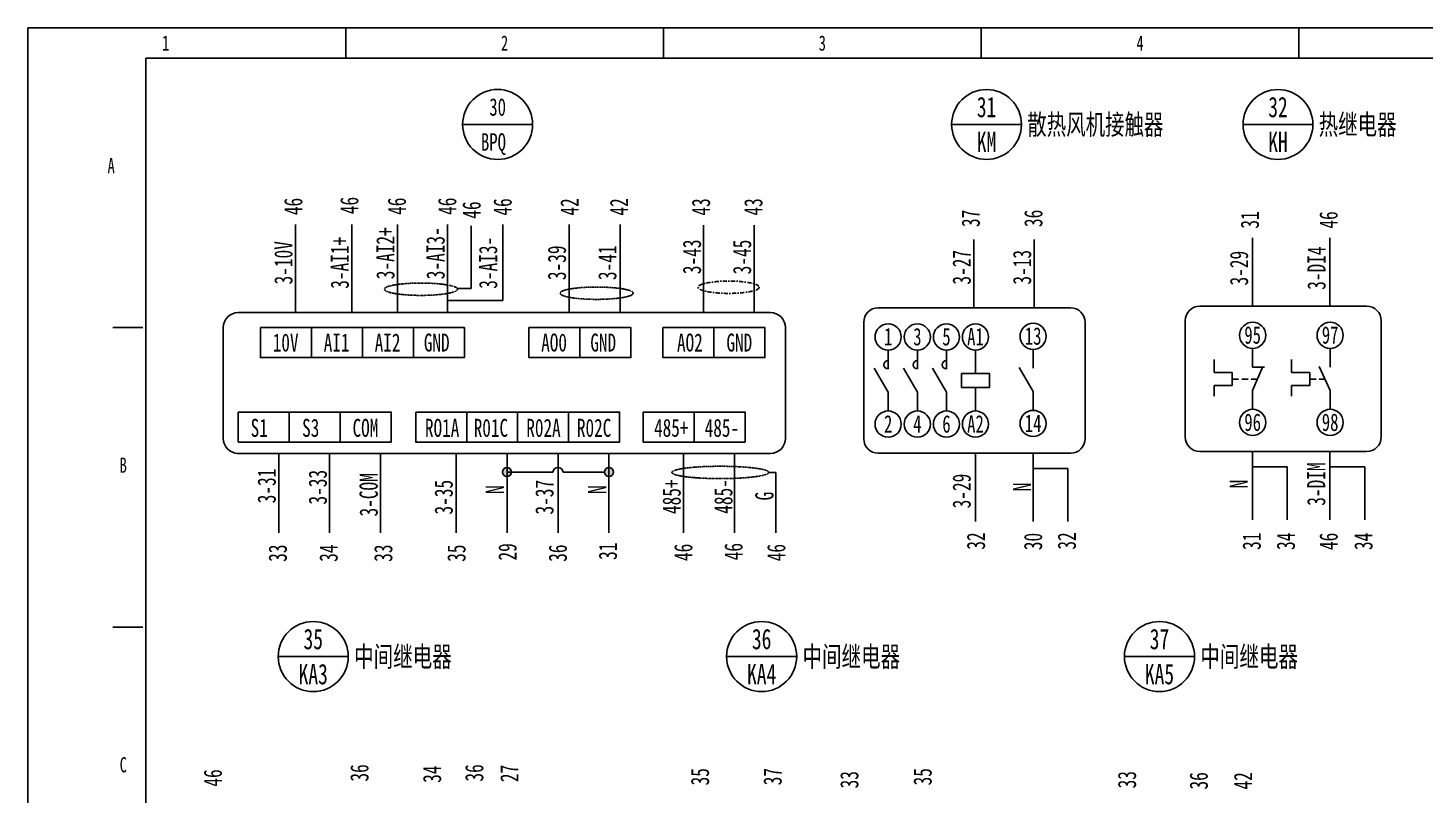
# Model space of a CAD drawing. Header units: millimetres. Extents: x 401220 to 2750366, y -101310 to 943175.
# Drawn here: x 1248910 to 1282934, y 415590 to 434274 of the extents above; entities that cross this region are included whole.
import ezdxf
from ezdxf.enums import TextEntityAlignment as Align

# ---------------------------------------------------------------- set-up
doc = ezdxf.new("R2010")
doc.units = ezdxf.units.MM
doc.linetypes.add('DASHDOT', pattern=[1, 0.5, -0.25, 0, -0.25])
doc.styles.add('IDQSTYLE', font='NSimSun.ttf', dxfattribs={"width": 0.7})

msp = doc.modelspace()

# ---------------------------------------------------------------- hatches: boundary and pattern name
h = msp.add_hatch(color=256)
h.dxf.hatch_style = 1
h.paths.add_polyline_path([(1260577.77416, 423564.55473, 0.4142135624), (1260469.79459, 423456.57516, 0.4142135624), (1260577.77416, 423348.59559)])
h.paths.add_polyline_path([(1260685.75373, 423456.57516), (1260577.77416, 423456.57516), (1260577.77416, 423348.59559, 0.4142135624)])
h.paths.add_polyline_path([(1260577.77416, 423564.55473), (1260577.77416, 423456.57516), (1260685.75373, 423456.57516, 0.4142135624)])
h.paths.add_polyline_path([(1263060.26895, 423564.55473, 0.4142135624), (1262952.28938, 423456.57516, 0.4142135624), (1263060.26895, 423348.59559)])
h.paths.add_polyline_path([(1263060.26895, 423564.55473), (1263060.26895, 423348.59559, 0.4142135624), (1263168.24852, 423456.57516, 0.4142135624)])

# ---------------------------------------------------------------- linework, layer by layer
at = {"ltscale": 4}
for p, q in [((1256647.96079, 433536.69009), (1256647.96079, 434273.6704)), ((1264386.2541, 433536.69009), (1264386.2541, 434273.6704)), ((1272124.5474, 433536.69009), (1272124.5474, 434273.6704)), ((1279862.8407, 433536.69009), (1279862.8407, 434273.6704)), ((1250973.21237, 426977.56529), (1251710.19269, 426977.56529)), ((1250973.21237, 419681.46018), (1251710.19269, 419681.46018))]:
    msp.add_line(p, q, dxfattribs=at)
for p, q in [((1259495.74525, 431922.49384), (1261200.67762, 431922.49384)), ((1271404.72832, 431922.49384), (1273105.55916, 431922.49384)), ((1278501.94833, 431922.49384), (1280202.77917, 431922.49384)), ((1255424.29021, 427556.59289), (1255424.29021, 429488.02038)), ((1256796.561, 427556.59289), (1256796.561, 429488.02038)), ((1257908.09862, 427556.59289), (1257908.09862, 429488.02038)), ((1259130.65984, 427556.59289), (1259130.65984, 429488.02038)), ((1259699.88234, 427928.67163), (1259699.88234, 429451.73484)), ((1260471.1459, 427634.34376), (1260471.1459, 429488.02038)), ((1262092.75895, 427556.59289), (1262092.75895, 429488.02038)), ((1263334.00634, 427556.59289), (1263334.00634, 429488.02038)), ((1265358.29721, 427542.5527), (1265358.29721, 429473.98018)), ((1266599.54461, 427542.5527), (1266599.54461, 429473.98018)), ((1255424.29021, 427342.67718), (1255424.29021, 429274.10466)), ((1256796.561, 427342.67718), (1256796.561, 429274.10466)), ((1257908.09862, 427342.67718), (1257908.09862, 429274.10466)), ((1259130.65984, 427342.67718), (1259130.65984, 429274.10466)), ((1262092.75895, 427342.67718), (1262092.75895, 429274.10466)), ((1263334.00634, 427342.67718), (1263334.00634, 429274.10466)), ((1265358.29721, 427342.67718), (1265358.29721, 429274.10466)), ((1266599.54461, 427342.67718), (1266599.54461, 429274.10466)), ((1271947.79773, 427458.84163), (1271947.79773, 429119.40533)), ((1273412.83282, 427458.84163), (1273412.83282, 429119.40533)), ((1273412.83282, 427458.84163), (1273412.83282, 429119.40533)), ((1273412.83282, 427458.84163), (1273412.83282, 429119.40533)), ((1278729.97652, 427499.60431), (1278729.97652, 429160.16801)), ((1280617.02211, 427499.60431), (1280617.02211, 429160.16801)), ((1259365.82788, 427928.67163), (1259699.88234, 427928.67163)), ((1259130.65984, 427634.34376), (1260340.27605, 427634.34376)), ((1260340.27605, 427634.34376), (1260471.1459, 427634.34376)), ((1274300.87107, 427458.84163), (1269617.81487, 427458.84163)), ((1274300.87127, 427458.84163), (1269773.9446, 427458.84163)), ((1281510.82668, 427499.60431), (1277448.58809, 427499.60431)), ((1254032.42568, 427342.67718), (1266992.53614, 427342.67718)), ((1269263.47531, 427104.50187), (1269263.47531, 424269.7838)), ((1274655.21083, 424269.7838), (1274655.21083, 427104.50187)), ((1277094.24833, 427145.26455), (1277094.24833, 424310.54648)), ((1281865.16643, 424310.54648), (1281865.16643, 427145.26455)), ((1254572.30758, 426977.07241), (1254572.30758, 426245.86286)), ((1255443.72211, 426977.07241), (1254712.51257, 426977.07241)), ((1255813.55498, 426977.07241), (1255813.55498, 426245.86286)), ((1255813.55498, 426977.07241), (1255813.55498, 426245.86286)), ((1255813.55498, 426245.86286), (1255813.55498, 426977.07241)), ((1256684.96951, 426977.07241), (1255953.75996, 426977.07241)), ((1257054.80237, 426977.07241), (1257054.80237, 426245.86286)), ((1257054.80237, 426977.07241), (1257054.80237, 426245.86286)), ((1257054.80237, 426245.86286), (1257054.80237, 426977.07241)), ((1257926.2169, 426977.07241), (1257195.00736, 426977.07241)), ((1259027.25931, 426977.07241), (1258296.04977, 426977.07241)), ((1258296.04977, 426977.07241), (1258296.04977, 426245.86286)), ((1258296.04977, 426245.86286), (1258296.04977, 426977.07241)), ((1261109.75293, 426977.07241), (1261109.75293, 426245.86286)), ((1261981.16746, 426977.07241), (1261249.95791, 426977.07241)), ((1263082.20987, 426977.07241), (1262351.00033, 426977.07241)), ((1262351.00033, 426977.07241), (1262351.00033, 426245.86286)), ((1262351.00033, 426245.86286), (1262351.00033, 426977.07241)), ((1269858.91662, 426427.98763), (1269858.91662, 426251.63519)), ((1270570.11184, 426427.98763), (1270570.11184, 426251.63519)), ((1271278.79136, 426427.98763), (1271278.79136, 426251.63519)), ((1271984.95517, 426427.98763), (1271984.95517, 426251.63519)), ((1273389.554, 426443.94221), (1273389.554, 426267.58977)), ((1278735.84963, 426468.75031), (1278735.84963, 426292.39787)), ((1280622.89523, 426468.75031), (1280622.89523, 426292.39787)), ((1254712.51257, 426245.86286), (1255443.72211, 426245.86286)), ((1255953.75996, 426245.86286), (1256684.96951, 426245.86286)), ((1257195.00736, 426245.86286), (1257926.2169, 426245.86286)), ((1258296.04977, 426245.86286), (1259027.25931, 426245.86286)), ((1258436.25476, 426245.86286), (1259167.4643, 426245.86286)), ((1261249.95791, 426245.86286), (1261981.16746, 426245.86286)), ((1262351.00033, 426245.86286), (1263082.20987, 426245.86286)), ((1262491.20531, 426245.86286), (1263222.41485, 426245.86286)), ((1264515.49618, 426245.86286), (1265246.70572, 426245.86286)), ((1265756.74357, 426245.86286), (1266487.95311, 426245.86286)), ((1269858.91655, 425401.21977), (1269518.75043, 425990.40489)), ((1269858.9166, 425968.16339), (1269858.91662, 426251.63519)), ((1270570.11177, 425401.21977), (1270229.94565, 425990.40489)), ((1270570.11182, 425968.16339), (1270570.11184, 426251.63519)), ((1271278.79129, 425401.21977), (1270938.62517, 425990.40489)), ((1271278.79134, 425968.16339), (1271278.79136, 426251.63519)), ((1271984.95517, 426251.63519), (1271984.95514, 425854.77467)), ((1273389.55393, 425417.17435), (1273049.38781, 426006.35947)), ((1273389.554, 426267.58977), (1273389.55398, 425984.11797)), ((1277797.09786, 426198.69576), (1277797.09786, 425878.05885)), ((1278735.84956, 425441.98245), (1278984.92611, 426031.16757)), ((1278735.84963, 426292.39787), (1278735.84961, 426008.92607)), ((1278735.84961, 426008.92607), (1279023.39428, 426008.92604)), ((1279684.14346, 426198.69576), (1279684.14346, 425878.05885)), ((1280622.89516, 425441.98245), (1280353.76375, 426031.16757)), ((1280622.89523, 426292.39787), (1280622.89521, 426008.92607)), ((1271644.78897, 425854.77469), (1271644.78895, 425514.60852)), ((1272325.12131, 425854.77464), (1271644.78897, 425854.77469)), ((1272325.12128, 425514.60847), (1272325.12131, 425854.77464)), ((1277797.09786, 425878.05885), (1278240.46307, 425878.05885)), ((1278240.46307, 425878.05885), (1278240.46307, 425563.25165)), ((1278240.46307, 425720.65525), (1278392.71957, 425720.65525)), ((1278470.93218, 425720.65525), (1278623.18868, 425720.65525)), ((1278701.40129, 425720.65525), (1278853.65779, 425720.65525)), ((1279684.14346, 425878.05885), (1280127.50867, 425878.05885)), ((1280127.50867, 425878.05885), (1280127.50867, 425563.25165)), ((1280127.50867, 425720.65525), (1280279.76517, 425720.65525)), ((1280357.97778, 425720.65525), (1280510.23428, 425720.65525)), ((1269858.91653, 425117.74797), (1269858.91655, 425401.21977)), ((1270570.11175, 425117.74797), (1270570.11177, 425401.21977)), ((1271278.79127, 425117.74797), (1271278.79129, 425401.21977)), ((1271644.78895, 425514.60852), (1272325.12128, 425514.60847)), ((1271984.95511, 425514.6085), (1271984.95508, 425117.74797)), ((1273389.55391, 425133.70255), (1273389.55393, 425417.17435)), ((1278240.46307, 425563.25165), (1277797.09786, 425563.25165)), ((1277797.09786, 425563.25165), (1277797.09786, 425306.74164)), ((1278735.84954, 425158.51065), (1278735.84956, 425441.98245)), ((1280127.50867, 425563.25165), (1279684.14346, 425563.25165)), ((1279684.14346, 425563.25165), (1279684.14346, 425306.74164)), ((1280622.89514, 425158.51065), (1280622.89516, 425441.98245)), ((1269858.91662, 425117.74797), (1269858.91662, 424944.30636)), ((1270570.11184, 425117.74797), (1270570.11184, 424944.30636)), ((1271278.79136, 425117.74797), (1271278.79136, 424944.30636)), ((1271984.95517, 425117.74797), (1271984.95517, 424944.30636)), ((1273389.554, 425133.70255), (1273389.554, 424960.26093)), ((1278735.84963, 425158.51065), (1278735.84963, 424985.06904)), ((1280622.89523, 425158.51065), (1280622.89523, 424985.06904)), ((1255274.59619, 424916.44622), (1255274.59619, 424185.23668)), ((1255274.59619, 424185.23668), (1255274.59619, 424916.44622)), ((1254173.55378, 424185.23668), (1254904.76333, 424185.23668)), ((1255274.59619, 424185.23668), (1256005.80574, 424185.23668)), ((1255414.80118, 424185.23668), (1256146.01072, 424185.23668)), ((1258493.72573, 424185.23668), (1259224.93527, 424185.23668)), ((1259734.97312, 424185.23668), (1260466.18267, 424185.23668)), ((1281510.82687, 423956.20672), (1277448.58809, 423956.20672)), ((1278729.97652, 422295.64302), (1278729.97652, 423956.20672)), ((1280617.02211, 422295.64302), (1280617.02211, 423956.20672)), ((1255016.35482, 421977.64046), (1255016.35482, 423909.06795)), ((1256257.60221, 421977.64046), (1256257.60221, 423909.06795)), ((1257498.84961, 421977.64046), (1257498.84961, 423909.06795)), ((1259336.52676, 421977.64046), (1259336.52676, 423909.06795)), ((1260577.77416, 421977.64046), (1260577.77416, 423909.06795)), ((1261819.02155, 421977.64046), (1261819.02155, 423909.06795)), ((1263060.26895, 421977.64046), (1263060.26895, 423909.06795)), ((1264876.55032, 421977.64046), (1264876.55032, 423909.06795)), ((1266113.35978, 423909.06795), (1266992.53614, 423909.06795)), ((1266117.79771, 421977.64046), (1266117.79771, 423909.06795)), ((1269617.81507, 423915.44404), (1274300.87107, 423915.44404)), ((1271982.18473, 422254.88034), (1271982.18473, 423915.44404)), ((1273389.554, 422254.88034), (1273389.554, 423915.44404)), ((1273389.554, 422254.88034), (1273389.554, 423915.44404)), ((1260577.77416, 423456.57516), (1261692.76161, 423456.57516)), ((1261944.06198, 423456.57516), (1262952.28938, 423456.57516)), ((1266949.64289, 423446.32133), (1267125.49815, 423446.32133)), ((1267125.49815, 423446.32133), (1267125.49815, 421977.64046)), ((1274236.60645, 423544.86195), (1273389.554, 423544.86195)), ((1274236.60645, 423544.86195), (1273389.554, 423544.86195)), ((1274236.60645, 423544.86195), (1274236.60645, 422254.88034)), ((1274236.60645, 423544.86195), (1274236.60645, 422254.88034)), ((1274236.60645, 423544.86195), (1274236.60645, 422254.88034)), ((1274236.60645, 423544.86195), (1274236.60645, 422254.88034)), ((1279577.02897, 423585.62463), (1278729.97652, 423585.62463)), ((1279577.02897, 423585.62463), (1278729.97652, 423585.62463)), ((1279577.02897, 423585.62463), (1279577.02897, 422295.64302)), ((1279577.02897, 423585.62463), (1279577.02897, 422295.64302)), ((1279577.02897, 423585.62463), (1279577.02897, 422295.64302)), ((1279577.02897, 423585.62463), (1279577.02897, 422295.64302)), ((1281464.07457, 423585.62463), (1280617.02211, 423585.62463)), ((1281464.07457, 423585.62463), (1280617.02211, 423585.62463)), ((1281464.07457, 423585.62463), (1281464.07457, 422295.64302)), ((1281464.07457, 423585.62463), (1281464.07457, 422295.64302)), ((1281464.07457, 423585.62463), (1281464.07457, 422295.64302)), ((1281464.07457, 423585.62463), (1281464.07457, 422295.64302)), ((1255004.41488, 418963.64633), (1256711.22159, 418963.64633)), ((1265924.36358, 418963.64633), (1267631.1703, 418963.64633)), ((1275613.20947, 418963.64633), (1277320.01618, 418963.64633))]:
    msp.add_line(p, q)
at = {"ltscale": 10}
for p, q in [((1253666.82091, 426977.07241), (1253666.82091, 424274.67272)), ((1267358.14091, 426977.07241), (1267358.14091, 424274.67272)), ((1255451.34151, 423909.06795), (1254002.36674, 423909.06795)), ((1264225.85601, 423909.06795), (1255451.34151, 423909.06795)), ((1266992.5366, 423909.06795), (1264225.85601, 423909.06795))]:
    msp.add_line(p, q, dxfattribs=at)
at = {"ltscale": 4}
for points in [[(1248909.66749, 390497.03973), (1313542.84107, 390497.03973), (1313542.84107, 434273.6704), (1248909.66749, 434273.6704)], [(1251783.89072, 391234.02004), (1312363.67256, 391234.02004), (1312363.67256, 433536.69009), (1251783.89072, 433536.69009)]]:
    msp.add_lwpolyline(points, close=True, dxfattribs=at)
for points in [[(1254572.30758, 426977.07241), (1255813.55498, 426977.07241), (1255813.55498, 426245.86286), (1254572.30758, 426245.86286)], [(1255813.55498, 426977.07241), (1257054.80237, 426977.07241), (1257054.80237, 426245.86286), (1255813.55498, 426245.86286)], [(1257054.80237, 426977.07241), (1258296.04977, 426977.07241), (1258296.04977, 426245.86286), (1257054.80237, 426245.86286)], [(1258296.04977, 426977.07241), (1259537.29717, 426977.07241), (1259537.29717, 426245.86286), (1258296.04977, 426245.86286)], [(1261109.75293, 426977.07241), (1262351.00033, 426977.07241), (1262351.00033, 426245.86286), (1261109.75293, 426245.86286)], [(1262351.00033, 426977.07241), (1263592.24772, 426977.07241), (1263592.24772, 426245.86286), (1262351.00033, 426245.86286)], [(1264375.29119, 426977.07241), (1265616.53859, 426977.07241), (1265616.53859, 426245.86286), (1264375.29119, 426245.86286)], [(1265616.53859, 426977.07241), (1266857.78598, 426977.07241), (1266857.78598, 426245.86286), (1265616.53859, 426245.86286)], [(1254033.3488, 424916.44622), (1255274.59619, 424916.44622), (1255274.59619, 424185.23668), (1254033.3488, 424185.23668)], [(1255274.59619, 424916.44622), (1256515.84359, 424916.44622), (1256515.84359, 424185.23668), (1255274.59619, 424185.23668)], [(1256515.84359, 424916.44622), (1257757.09099, 424916.44622), (1257757.09099, 424185.23668), (1256515.84359, 424185.23668)], [(1258353.52074, 424916.44622), (1259594.76814, 424916.44622), (1259594.76814, 424185.23668), (1258353.52074, 424185.23668)], [(1259594.76814, 424916.44622), (1260836.01553, 424916.44622), (1260836.01553, 424185.23668), (1259594.76814, 424185.23668)], [(1260836.01553, 424916.44622), (1262077.26293, 424916.44622), (1262077.26293, 424185.23668), (1260836.01553, 424185.23668)], [(1262077.26293, 424916.44622), (1263318.51033, 424916.44622), (1263318.51033, 424185.23668), (1262077.26293, 424185.23668)], [(1263893.5443, 424916.44622), (1265134.79169, 424916.44622), (1265134.79169, 424185.23668), (1263893.5443, 424185.23668)], [(1265134.79169, 424916.44622), (1266376.03909, 424916.44622), (1266376.03909, 424185.23668), (1265134.79169, 424185.23668)]]:
    msp.add_lwpolyline(points, close=True)
for centre, radius in [((1260348.21144, 431922.49384), 852.46618), ((1272255.14374, 431922.49384), 850.41542), ((1279352.36375, 431922.49384), 850.41542), ((1269858.91662, 426746.89341), 318.90578), ((1270570.11184, 426746.89341), 318.90578), ((1271278.79136, 426746.89341), 318.90578), ((1271984.95517, 426746.89341), 318.90578), ((1273389.554, 426762.84799), 318.90578), ((1278735.84963, 426787.6561), 318.90578), ((1280622.89523, 426787.6561), 318.90578), ((1278735.84963, 424666.16325), 318.90578), ((1280622.89523, 424666.16325), 318.90578), ((1269858.91662, 424625.40057), 318.90578), ((1270570.11184, 424625.40057), 318.90578), ((1271278.79136, 424625.40057), 318.90578), ((1271984.95517, 424625.40057), 318.90578), ((1273389.554, 424641.35515), 318.90578), ((1260577.77416, 423456.57516), 107.97957), ((1263060.26895, 423456.57516), 107.97957), ((1255857.81823, 418963.64633), 853.40336), ((1266777.76694, 418963.64633), 853.40336), ((1276466.61282, 418963.64633), 853.40336)]:
    msp.add_circle(centre, radius)
for centre, radius, start, end in [((1269617.81507, 427104.50187), 354.33976, 90, 180), ((1274300.87107, 427104.50187), 354.33976, 0, 90), ((1277448.58809, 427145.26455), 354.33976, 90, 180), ((1281510.82668, 427145.26455), 354.33976, 0, 90), ((1269858.91661, 426070.21324), 102.04985, 89.999995383, 269.999995383), ((1270570.11183, 426070.21324), 102.04985, 89.999995383, 269.999995383), ((1271278.79134, 426070.21324), 102.04985, 89.999995383, 269.999995383), ((1277448.58809, 424310.54648), 354.33976, 180, 270), ((1281510.82668, 424310.54648), 354.33976, 270, 0), ((1269617.81507, 424269.7838), 354.33976, 180, 270), ((1274300.87107, 424269.7838), 354.33976, 270, 0), ((1261818.41179, 423441.7088), 126.52659, 6.747610666, 173.252389334)]:
    msp.add_arc(centre, radius, start, end)
at = {"ltscale": 10}
for centre, start, end in [((1254032.42568, 426977.07241), 90, 180), ((1266992.53614, 426977.07241), 0, 90), ((1254032.42568, 424274.67272), 180, 270), ((1266992.53614, 424274.67272), 270, 0)]:
    msp.add_arc(centre, 365.60477, start, end, dxfattribs=at)
at = {"linetype": 'DASHDOT'}
for centre, major_axis, ratio in [((1258480.97673, 427910.29567), (891.56764, 0), 0.1682310727), ((1262759.85604, 427812.89826), (891.56764, 0), 0.1682310727), ((1265770.98177, 423447.89376), (1178.7259, 0), 0.1272470392)]:
    msp.add_ellipse(centre, major_axis=major_axis, ratio=ratio, dxfattribs=at)
at = {"linetype": 'DASHDOT', "ltscale": 200}
msp.add_ellipse((1265975.31608, 427958.48843), major_axis=(743.56384, 0), ratio=0.2017168839, dxfattribs=at)

# ---------------------------------------------------------------- texts
at = {"style": 'IDQSTYLE', "width": 0.7}
for s, p in [('1', (1252262.92792, 433610.38812)), ('2', (1260517.10745, 433610.38812)), ('3', (1268255.40075, 433610.38812)), ('4', (1275993.69405, 433610.38812)), ('A', (1250936.36336, 430625.61785)), ('B', (1251231.15548, 423329.51274)), ('C', (1251231.15548, 416033.40762))]:
    msp.add_text(s, height=369.22714, dxfattribs=at).set_placement(p, align=Align.BOTTOM_CENTER)
for s, height, p in [('30', 426.233092, (1260348.21144, 432348.72694)), ('31', 496.075662, (1272255.14374, 432347.70156)), ('32', 496.075662, (1279352.36375, 432347.70156)), ('BPQ ', 426.233092, (1260348.21144, 431496.26075)), ('KM', 496.075662, (1272255.14374, 431497.28613)), ('KH', 496.075662, (1279352.36375, 431497.28613)), ('35', 497.818624, (1255857.81823, 419390.34801)), ('36', 497.818624, (1266777.76694, 419390.34801)), ('37', 497.818624, (1276466.61282, 419390.34801)), ('KA3', 497.818624, (1255857.81823, 418536.94465)), ('KA4', 497.818624, (1266777.76694, 418536.94465)), ('KA5', 497.818624, (1276466.61282, 418536.94465))]:
    msp.add_text(s, height=height, dxfattribs=at).set_placement(p, align=Align.MIDDLE_CENTER)
for s, height, p in [('散热风机接触器', 496.075662, (1273247.29506, 431922.49384)), ('热继电器', 496.075662, (1280344.51507, 431922.49384)), ('框架断路器配套', 0.142078, (1259495.74525, 431922.49384)), ('中间继电器', 497.818624, (1256853.45548, 418963.64633)), ('中间继电器', 497.818624, (1267773.40419, 418963.64633)), ('中间继电器', 497.818624, (1277462.25007, 418963.64633))]:
    msp.add_text(s, height=height, dxfattribs=at).set_placement(p, align=Align.MIDDLE_LEFT)
for s, height, p in [('46', 443.104155, (1255370.13352, 429925.18915)), ('46', 443.104155, (1256736.06986, 429948.42504)), ('46', 443.104155, (1257892.75838, 429930.99812)), ('46', 443.104155, (1259119.19618, 429930.99812)), ('46', 443.104155, (1260467.6952, 429913.57248)), ('42', 443.104155, (1262097.06661, 429913.57248)), ('42', 443.104155, (1263303.30614, 429913.57248)), ('43', 443.104155, (1265298.96806, 429913.57248)), ('43', 443.104155, (1266574.67851, 429913.57248)), ('46', 443.104155, (1259712.0706, 429838.05711)), ('37', 443.104155, (1271868.57449, 429635.72652)), ('36', 443.104155, (1273394.03051, 429635.72652)), ('31', 443.104155, (1278664.9757, 429596.68114)), ('46', 443.104155, (1280582.44241, 429596.68114)), ('3-AI2+', 443.104155, (1257614.08782, 428785.42998)), ('3-10V', 443.104155, (1255130.27941, 428554.02177)), ('3-AI1+', 443.104155, (1256502.5502, 428554.02177)), ('3-AI3-', 443.104155, (1258835.15609, 428785.42998)), ('3-AI3-', 443.104155, (1260115.66869, 428554.02177)), ('3-43', 443.104155, (1265079.66496, 428698.62139)), ('3-45', 443.104155, (1266300.33997, 428695.00629)), ('3-39', 443.104155, (1261791.10218, 428554.02177)), ('3-41', 443.104155, (1263019.04956, 428554.02177)), ('3-27', 443.104155, (1271647.8787, 428444.51339)), ('3-13', 443.104155, (1273119.1164, 428444.51339)), ('3-29', 443.104155, (1278402.4839, 428423.23419)), ('3-DI4', 443.104155, (1280289.52949, 428423.23419)), ('3-DIM', 443.104155, (1280282.50874, 423164.00089)), ('3-31', 443.104155, (1254722.34402, 423117.86188)), ('3-33', 443.104155, (1255966.5561, 423088.01418)), ('3-COM', 443.104155, (1257206.45295, 422902.31427)), ('485+', 443.104155, (1264584.2019, 422856.24958)), ('3-29', 443.104155, (1271647.8787, 422994.89371)), ('3-35', 443.104155, (1259032.94918, 422844.78509)), ('N', 443.10416, (1260281.20397, 423028.90399)), ('3-37', 443.104155, (1261487.45009, 422844.78509)), ('N', 443.10416, (1262771.71252, 423028.90399)), ('485-', 443.104155, (1265844.69963, 422863.79221)), ('G', 443.10416, (1266844.79458, 422871.3351)), ('N', 443.10416, (1273119.1164, 423093.08446)), ('N', 443.10416, (1278395.46314, 423164.00089)), ('32', 443.104155, (1271996.01704, 421777.10326)), ('30', 443.104155, (1273386.4642, 421765.27934)), ('32', 443.104155, (1274208.28425, 421778.01342)), ('31', 443.104155, (1278710.40174, 421771.41997)), ('34', 443.104155, (1279541.91325, 421771.41997)), ('46', 443.104155, (1280583.44052, 421768.54542)), ('34', 443.104155, (1281432.28251, 421768.54542)), ('33', 443.104155, (1254991.39989, 421481.74592)), ('34', 443.104155, (1256229.79246, 421481.74592)), ('33', 443.104155, (1257561.06221, 421481.74592)), ('35', 443.104155, (1259344.49045, 421481.74592)), ('29', 443.104155, (1260586.61833, 421513.14645)), ('36', 443.104155, (1261811.56444, 421481.74592)), ('31', 443.104155, (1263030.89335, 421528.46356)), ('46', 443.104155, (1264868.16903, 421500.88749)), ('46', 443.104155, (1266091.24982, 421518.51723)), ('46', 443.104155, (1267132.04288, 421495.01091)), ('46', 443.104155, (1253411.15212, 416006.17281)), ('36', 443.104155, (1256981.08357, 416129.52639)), ('34', 443.104155, (1258751.52519, 416098.44315)), ('36', 443.104155, (1259777.88087, 416129.52639)), ('27', 443.104155, (1260634.22216, 416115.107)), ('35', 443.104155, (1265274.86453, 416035.67079)), ('37', 443.104155, (1267043.0822, 416039.54599)), ('33', 443.104155, (1268912.19089, 415963.06855)), ('35', 443.104155, (1270695.98095, 416035.67079)), ('33', 443.104155, (1275673.72308, 415963.06855)), ('36', 443.104155, (1277420.71821, 415936.14525)), ('42', 443.104155, (1278500.81974, 415936.14525))]:
    msp.add_text(s, height=height, rotation=90, dxfattribs=at).set_placement(p, align=Align.MIDDLE_CENTER)
for s, p in [('10V', (1254872.22649, 426392.10477)), ('AI1', (1256113.47389, 426392.10477)), ('AI2', (1257354.72129, 426392.10477)), ('GND', (1258551.44076, 426392.10477)), ('AO0', (1261409.67184, 426392.10477)), ('GND', (1262606.39132, 426392.10477)), ('AO2', (1264716.83003, 426392.10477)), ('GND', (1265920.65833, 426392.10477)), ('S1', (1254333.26771, 424314.76712)), ('S3', (1255587.1836, 424314.76712)), ('COM', (1256815.3169, 424314.76712)), ('RO1A', (1258579.01362, 424314.76712)), ('R01C', (1259766.13198, 424314.76712)), ('R02A', (1261047.11675, 424314.76712)), ('R02C', (1262279.85348, 424314.76712)), ('485+', (1264158.42006, 424314.76712)), ('485-', (1265391.15678, 424314.76712))]:
    msp.add_text(s, height=438.725725, dxfattribs=at).set_placement(p)
for s, p in [('1', (1269858.91662, 426542.24113)), ('3', (1270570.11184, 426542.24113)), ('5', (1271278.79136, 426542.24113)), ('A1', (1271984.95517, 426542.24113)), ('13', (1273389.554, 426558.19571)), ('95', (1278735.84963, 426583.00381)), ('97', (1280622.89523, 426583.00381)), ('2', (1269858.91662, 424416.92534)), ('4', (1270570.11184, 424416.92534)), ('6', (1271278.79136, 424416.92534)), ('A2', (1271984.95517, 424416.92534)), ('14', (1273389.554, 424432.87992)), ('96', (1278735.84963, 424457.68802)), ('98', (1280622.89523, 424457.68802))]:
    msp.add_text(s, height=425.20771, dxfattribs=at).set_placement(p, align=Align.CENTER)

doc.saveas('drawing.dxf')
